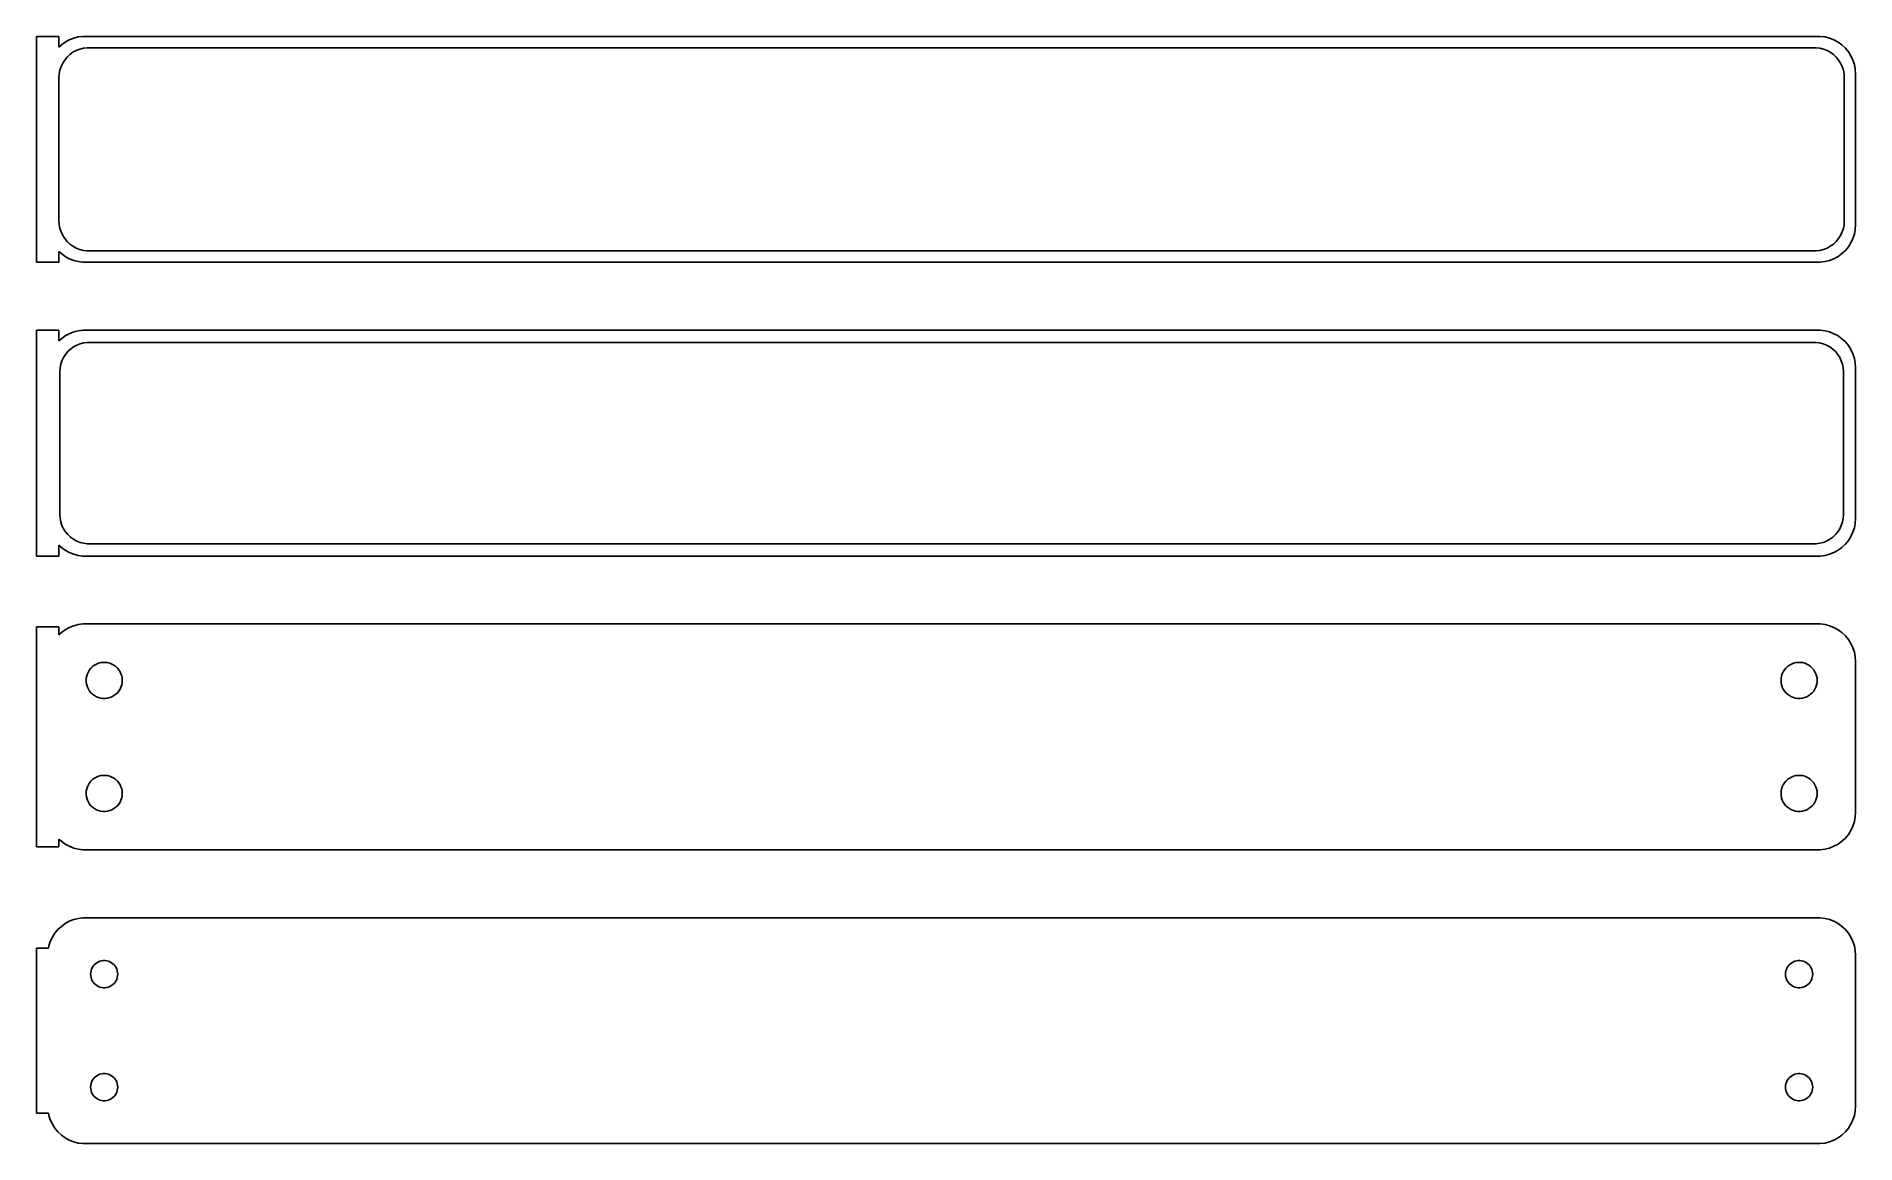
# Model space of a CAD drawing. Header units: metres. Extents: x -122 to 120, y 102 to 249.
import ezdxf

# ---------------------------------------------------------------- set-up
doc = ezdxf.new("R2010")
doc.units = ezdxf.units.M

msp = doc.modelspace()

# ---------------------------------------------------------------- linework, layer by layer
for p, q in [((-118.5, 248.99), (-121.5, 248.99)), ((-121.5, 248.99), (-121.5, 219.01)), ((-118.5, 247.559), (-118.5, 248.99)), ((-116.545, 248.755), (-117.129, 248.524)), ((-115.937, 248.911), (-116.545, 248.755)), ((-115.314, 248.99), (-115.937, 248.911)), ((115.314, 248.99), (-115.314, 248.99)), ((115.937, 248.911), (115.314, 248.99)), ((116.545, 248.755), (115.937, 248.911)), ((117.129, 248.524), (116.545, 248.755)), ((-118.187, 247.853), (-118.5, 247.559)), ((-117.679, 248.222), (-118.187, 247.853)), ((-117.129, 248.524), (-117.679, 248.222)), ((-117.416, 246.238), (-117.05, 246.582)), ((-117.05, 246.582), (-116.643, 246.877)), ((-116.643, 246.877), (-116.203, 247.119)), ((-116.203, 247.119), (-115.736, 247.304)), ((-115.736, 247.304), (-115.25, 247.429)), ((-115.25, 247.429), (-114.751, 247.492)), ((-114.751, 247.492), (114.751, 247.492)), ((114.751, 247.492), (115.25, 247.429)), ((115.25, 247.429), (115.736, 247.304)), ((115.736, 247.304), (116.203, 247.119)), ((116.203, 247.119), (116.643, 246.877)), ((116.643, 246.877), (117.05, 246.582)), ((117.05, 246.582), (117.416, 246.238)), ((117.679, 248.222), (117.129, 248.524)), ((118.187, 247.853), (117.679, 248.222)), ((118.645, 247.423), (118.187, 247.853)), ((119.045, 246.939), (118.645, 247.423)), ((119.382, 246.409), (119.045, 246.939)), ((119.649, 245.841), (119.382, 246.409)), ((-118.5, 243.5), (-118.468, 244.001)), ((-118.468, 244.001), (-118.374, 244.495)), ((-118.374, 244.495), (-118.219, 244.972)), ((-118.219, 244.972), (-118.005, 245.427)), ((-118.005, 245.427), (-117.736, 245.851)), ((-117.736, 245.851), (-117.416, 246.238)), ((117.416, 246.238), (117.736, 245.851)), ((117.736, 245.851), (118.005, 245.427)), ((118.005, 245.427), (118.219, 244.972)), ((118.219, 244.972), (118.374, 244.495)), ((118.374, 244.495), (118.468, 244.001)), ((118.468, 244.001), (118.5, 243.5)), ((119.843, 245.243), (119.649, 245.841)), ((119.961, 244.627), (119.843, 245.243)), ((120, 244), (119.961, 244.627)), ((120, 224), (120, 244)), ((-118.5, 224.5), (-118.5, 243.5)), ((118.5, 243.5), (118.5, 224.5)), ((-118.468, 223.999), (-118.5, 224.5)), ((-118.374, 223.505), (-118.468, 223.999)), ((-118.219, 223.028), (-118.374, 223.505)), ((-118.005, 222.573), (-118.219, 223.028)), ((-117.736, 222.149), (-118.005, 222.573)), ((118.005, 222.573), (117.736, 222.149)), ((118.219, 223.028), (118.005, 222.573)), ((118.374, 223.505), (118.219, 223.028)), ((118.468, 223.999), (118.374, 223.505)), ((118.5, 224.5), (118.468, 223.999)), ((119.649, 222.159), (119.843, 222.757)), ((119.843, 222.757), (119.961, 223.373)), ((119.961, 223.373), (120, 224)), ((-118.5, 220.441), (-118.187, 220.147)), ((-118.5, 219.01), (-118.5, 220.441)), ((-118.187, 220.147), (-117.679, 219.778)), ((-117.416, 221.762), (-117.736, 222.149)), ((-117.679, 219.778), (-117.129, 219.476)), ((-117.05, 221.418), (-117.416, 221.762)), ((-116.643, 221.123), (-117.05, 221.418)), ((-116.203, 220.881), (-116.643, 221.123)), ((-115.736, 220.696), (-116.203, 220.881)), ((-115.25, 220.571), (-115.736, 220.696)), ((-114.751, 220.508), (-115.25, 220.571)), ((114.751, 220.508), (-114.751, 220.508)), ((115.25, 220.571), (114.751, 220.508)), ((115.736, 220.696), (115.25, 220.571)), ((116.203, 220.881), (115.736, 220.696)), ((116.643, 221.123), (116.203, 220.881)), ((117.05, 221.418), (116.643, 221.123)), ((117.416, 221.762), (117.05, 221.418)), ((117.129, 219.476), (117.679, 219.778)), ((117.736, 222.149), (117.416, 221.762)), ((117.679, 219.778), (118.187, 220.147)), ((118.187, 220.147), (118.645, 220.577)), ((118.645, 220.577), (119.045, 221.061)), ((119.045, 221.061), (119.382, 221.591)), ((119.382, 221.591), (119.649, 222.159)), ((-121.5, 219.01), (-118.5, 219.01)), ((-117.129, 219.476), (-116.545, 219.245)), ((-116.545, 219.245), (-115.937, 219.089)), ((-115.937, 219.089), (-115.314, 219.01)), ((-115.314, 219.01), (115.314, 219.01)), ((115.314, 219.01), (115.937, 219.089)), ((115.937, 219.089), (116.545, 219.245)), ((116.545, 219.245), (117.129, 219.476)), ((-118.5, 209.99), (-121.5, 209.99)), ((-121.5, 209.99), (-121.5, 180.01)), ((-118.5, 208.559), (-118.5, 209.99)), ((-118.187, 208.853), (-118.5, 208.559)), ((-117.679, 209.222), (-118.187, 208.853)), ((-117.129, 209.524), (-117.679, 209.222)), ((-116.545, 209.755), (-117.129, 209.524)), ((-116.969, 207.484), (-116.575, 207.77)), ((-116.575, 207.77), (-116.149, 208.004)), ((-115.937, 209.911), (-116.545, 209.755)), ((-116.149, 208.004), (-115.697, 208.183)), ((-115.314, 209.99), (-115.937, 209.911)), ((-115.697, 208.183), (-115.226, 208.304)), ((115.314, 209.99), (-115.314, 209.99)), ((-115.226, 208.304), (-114.743, 208.365)), ((-114.743, 208.365), (114.743, 208.365)), ((114.743, 208.365), (115.226, 208.304)), ((115.226, 208.304), (115.697, 208.183)), ((115.937, 209.911), (115.314, 209.99)), ((115.697, 208.183), (116.149, 208.004)), ((116.545, 209.755), (115.937, 209.911)), ((116.149, 208.004), (116.575, 207.77)), ((117.129, 209.524), (116.545, 209.755)), ((116.575, 207.77), (116.969, 207.484)), ((117.679, 209.222), (117.129, 209.524)), ((118.187, 208.853), (117.679, 209.222)), ((118.645, 208.423), (118.187, 208.853)), ((119.045, 207.939), (118.645, 208.423)), ((119.382, 207.409), (119.045, 207.939)), ((-118.342, 204.985), (-118.251, 205.463)), ((-118.251, 205.463), (-118.101, 205.926)), ((-118.101, 205.926), (-117.894, 206.366)), ((-117.894, 206.366), (-117.633, 206.776)), ((-117.633, 206.776), (-117.323, 207.151)), ((-117.323, 207.151), (-116.969, 207.484)), ((116.969, 207.484), (117.323, 207.151)), ((117.323, 207.151), (117.633, 206.776)), ((117.633, 206.776), (117.894, 206.366)), ((117.894, 206.366), (118.101, 205.926)), ((118.101, 205.926), (118.251, 205.463)), ((118.251, 205.463), (118.342, 204.985)), ((119.649, 206.841), (119.382, 207.409)), ((119.843, 206.243), (119.649, 206.841)), ((119.961, 205.627), (119.843, 206.243)), ((120, 205), (119.961, 205.627)), ((-118.373, 204.5), (-118.342, 204.985)), ((-118.373, 185.5), (-118.373, 204.5)), ((118.342, 204.985), (118.373, 204.5)), ((118.373, 204.5), (118.373, 185.5)), ((120, 185), (120, 205)), ((-118.342, 185.015), (-118.373, 185.5)), ((-118.251, 184.537), (-118.342, 185.015)), ((-118.101, 184.074), (-118.251, 184.537)), ((-117.894, 183.634), (-118.101, 184.074)), ((-117.633, 183.224), (-117.894, 183.634)), ((117.894, 183.634), (117.633, 183.224)), ((118.101, 184.074), (117.894, 183.634)), ((118.251, 184.537), (118.101, 184.074)), ((118.342, 185.015), (118.251, 184.537)), ((118.373, 185.5), (118.342, 185.015)), ((119.649, 183.159), (119.843, 183.757)), ((119.843, 183.757), (119.961, 184.373)), ((119.961, 184.373), (120, 185)), ((-118.5, 181.441), (-118.187, 181.147)), ((-118.5, 180.01), (-118.5, 181.441)), ((-118.187, 181.147), (-117.679, 180.778)), ((-117.323, 182.849), (-117.633, 183.224)), ((-116.969, 182.516), (-117.323, 182.849)), ((-116.575, 182.23), (-116.969, 182.516)), ((-116.149, 181.996), (-116.575, 182.23)), ((-115.697, 181.817), (-116.149, 181.996)), ((-115.226, 181.696), (-115.697, 181.817)), ((-114.743, 181.635), (-115.226, 181.696)), ((114.743, 181.635), (-114.743, 181.635)), ((115.226, 181.696), (114.743, 181.635)), ((115.697, 181.817), (115.226, 181.696)), ((116.149, 181.996), (115.697, 181.817)), ((116.575, 182.23), (116.149, 181.996)), ((116.969, 182.516), (116.575, 182.23)), ((117.323, 182.849), (116.969, 182.516)), ((117.633, 183.224), (117.323, 182.849)), ((117.679, 180.778), (118.187, 181.147)), ((118.187, 181.147), (118.645, 181.577)), ((118.645, 181.577), (119.045, 182.061)), ((119.045, 182.061), (119.382, 182.591)), ((119.382, 182.591), (119.649, 183.159)), ((-121.5, 180.01), (-118.5, 180.01)), ((-117.679, 180.778), (-117.129, 180.476)), ((-117.129, 180.476), (-116.545, 180.245)), ((-116.545, 180.245), (-115.937, 180.089)), ((-115.937, 180.089), (-115.314, 180.01)), ((-115.314, 180.01), (115.314, 180.01)), ((115.314, 180.01), (115.937, 180.089)), ((115.937, 180.089), (116.545, 180.245)), ((116.545, 180.245), (117.129, 180.476)), ((117.129, 180.476), (117.679, 180.778)), ((-118.5, 170.615), (-121.5, 170.615)), ((-121.5, 170.615), (-121.5, 141.385)), ((-118.5, 169.559), (-118.5, 170.615)), ((-118.187, 169.853), (-118.5, 169.559)), ((-117.679, 170.222), (-118.187, 169.853)), ((-117.129, 170.524), (-117.679, 170.222)), ((-116.545, 170.755), (-117.129, 170.524)), ((-115.937, 170.911), (-116.545, 170.755)), ((-115.314, 170.99), (-115.937, 170.911)), ((115.314, 170.99), (-115.314, 170.99)), ((115.937, 170.911), (115.314, 170.99)), ((116.545, 170.755), (115.937, 170.911)), ((117.129, 170.524), (116.545, 170.755)), ((117.679, 170.222), (117.129, 170.524)), ((118.187, 169.853), (117.679, 170.222)), ((118.645, 169.423), (118.187, 169.853)), ((119.045, 168.939), (118.645, 169.423)), ((119.382, 168.409), (119.045, 168.939)), ((119.649, 167.841), (119.382, 168.409)), ((119.843, 167.243), (119.649, 167.841)), ((119.961, 166.627), (119.843, 167.243)), ((-114.825, 164.097), (-114.731, 164.383)), ((-114.731, 164.383), (-114.603, 164.656)), ((-114.603, 164.656), (-114.442, 164.911)), ((-114.442, 164.911), (-114.25, 165.143)), ((-114.25, 165.143), (-114.03, 165.349)), ((-114.03, 165.349), (-113.786, 165.526)), ((-113.786, 165.526), (-113.522, 165.672)), ((-113.522, 165.672), (-113.242, 165.783)), ((-113.242, 165.783), (-112.95, 165.857)), ((-112.95, 165.857), (-112.651, 165.895)), ((-112.651, 165.895), (-112.349, 165.895)), ((-112.349, 165.895), (-112.05, 165.857)), ((-112.05, 165.857), (-111.758, 165.783)), ((-111.758, 165.783), (-111.478, 165.672)), ((-111.478, 165.672), (-111.214, 165.526)), ((-111.214, 165.526), (-110.97, 165.349)), ((-110.97, 165.349), (-110.75, 165.143)), ((-110.75, 165.143), (-110.558, 164.911)), ((-110.558, 164.911), (-110.397, 164.656)), ((-110.397, 164.656), (-110.269, 164.383)), ((-110.269, 164.383), (-110.175, 164.097)), ((110.175, 164.097), (110.269, 164.383)), ((110.269, 164.383), (110.397, 164.656)), ((110.397, 164.656), (110.558, 164.911)), ((110.558, 164.911), (110.75, 165.143)), ((110.75, 165.143), (110.97, 165.349)), ((110.97, 165.349), (111.214, 165.526)), ((111.214, 165.526), (111.478, 165.672)), ((111.478, 165.672), (111.758, 165.783)), ((111.758, 165.783), (112.05, 165.857)), ((112.05, 165.857), (112.349, 165.895)), ((112.349, 165.895), (112.651, 165.895)), ((112.651, 165.895), (112.95, 165.857)), ((112.95, 165.857), (113.242, 165.783)), ((113.242, 165.783), (113.522, 165.672)), ((113.522, 165.672), (113.786, 165.526)), ((113.786, 165.526), (114.03, 165.349)), ((114.03, 165.349), (114.25, 165.143)), ((114.25, 165.143), (114.442, 164.911)), ((114.442, 164.911), (114.603, 164.656)), ((114.603, 164.656), (114.731, 164.383)), ((114.731, 164.383), (114.825, 164.097)), ((120, 166), (119.961, 166.627)), ((120, 146), (120, 166)), ((-114.9, 163.5), (-114.881, 163.801)), ((-114.881, 163.199), (-114.9, 163.5)), ((-114.881, 163.801), (-114.825, 164.097)), ((-114.825, 162.903), (-114.881, 163.199)), ((-114.731, 162.617), (-114.825, 162.903)), ((-114.603, 162.344), (-114.731, 162.617)), ((-114.442, 162.089), (-114.603, 162.344)), ((-114.25, 161.857), (-114.442, 162.089)), ((-114.03, 161.651), (-114.25, 161.857)), ((-110.75, 161.857), (-110.97, 161.651)), ((-110.558, 162.089), (-110.75, 161.857)), ((-110.397, 162.344), (-110.558, 162.089)), ((-110.269, 162.617), (-110.397, 162.344)), ((-110.175, 162.903), (-110.269, 162.617)), ((-110.175, 164.097), (-110.119, 163.801)), ((-110.119, 163.199), (-110.175, 162.903)), ((-110.119, 163.801), (-110.1, 163.5)), ((-110.1, 163.5), (-110.119, 163.199)), ((110.1, 163.5), (110.119, 163.801)), ((110.119, 163.199), (110.1, 163.5)), ((110.119, 163.801), (110.175, 164.097)), ((110.175, 162.903), (110.119, 163.199)), ((110.269, 162.617), (110.175, 162.903)), ((110.397, 162.344), (110.269, 162.617)), ((110.558, 162.089), (110.397, 162.344)), ((110.75, 161.857), (110.558, 162.089)), ((110.97, 161.651), (110.75, 161.857)), ((114.25, 161.857), (114.03, 161.651)), ((114.442, 162.089), (114.25, 161.857)), ((114.603, 162.344), (114.442, 162.089)), ((114.731, 162.617), (114.603, 162.344)), ((114.825, 162.903), (114.731, 162.617)), ((114.825, 164.097), (114.881, 163.801)), ((114.881, 163.199), (114.825, 162.903)), ((114.881, 163.801), (114.9, 163.5)), ((114.9, 163.5), (114.881, 163.199)), ((-113.786, 161.474), (-114.03, 161.651)), ((-113.522, 161.328), (-113.786, 161.474)), ((-113.242, 161.217), (-113.522, 161.328)), ((-112.95, 161.143), (-113.242, 161.217)), ((-112.651, 161.105), (-112.95, 161.143)), ((-112.349, 161.105), (-112.651, 161.105)), ((-112.05, 161.143), (-112.349, 161.105)), ((-111.758, 161.217), (-112.05, 161.143)), ((-111.478, 161.328), (-111.758, 161.217)), ((-111.214, 161.474), (-111.478, 161.328)), ((-110.97, 161.651), (-111.214, 161.474)), ((111.214, 161.474), (110.97, 161.651)), ((111.478, 161.328), (111.214, 161.474)), ((111.758, 161.217), (111.478, 161.328)), ((112.05, 161.143), (111.758, 161.217)), ((112.349, 161.105), (112.05, 161.143)), ((112.651, 161.105), (112.349, 161.105)), ((112.95, 161.143), (112.651, 161.105)), ((113.242, 161.217), (112.95, 161.143)), ((113.522, 161.328), (113.242, 161.217)), ((113.786, 161.474), (113.522, 161.328)), ((114.03, 161.651), (113.786, 161.474)), ((-114.603, 149.656), (-114.442, 149.911)), ((-114.442, 149.911), (-114.25, 150.143)), ((-114.25, 150.143), (-114.03, 150.349)), ((-114.03, 150.349), (-113.786, 150.526)), ((-113.786, 150.526), (-113.522, 150.672)), ((-113.522, 150.672), (-113.242, 150.783)), ((-113.242, 150.783), (-112.95, 150.857)), ((-112.95, 150.857), (-112.651, 150.895)), ((-112.651, 150.895), (-112.349, 150.895)), ((-112.349, 150.895), (-112.05, 150.857)), ((-112.05, 150.857), (-111.758, 150.783)), ((-111.758, 150.783), (-111.478, 150.672)), ((-111.478, 150.672), (-111.214, 150.526)), ((-111.214, 150.526), (-110.97, 150.349)), ((-110.97, 150.349), (-110.75, 150.143)), ((-110.75, 150.143), (-110.558, 149.911)), ((-110.558, 149.911), (-110.397, 149.656)), ((110.397, 149.656), (110.558, 149.911)), ((110.558, 149.911), (110.75, 150.143)), ((110.75, 150.143), (110.97, 150.349)), ((110.97, 150.349), (111.214, 150.526)), ((111.214, 150.526), (111.478, 150.672)), ((111.478, 150.672), (111.758, 150.783)), ((111.758, 150.783), (112.05, 150.857)), ((112.05, 150.857), (112.349, 150.895)), ((112.349, 150.895), (112.651, 150.895)), ((112.651, 150.895), (112.95, 150.857)), ((112.95, 150.857), (113.242, 150.783)), ((113.242, 150.783), (113.522, 150.672)), ((113.522, 150.672), (113.786, 150.526)), ((113.786, 150.526), (114.03, 150.349)), ((114.03, 150.349), (114.25, 150.143)), ((114.25, 150.143), (114.442, 149.911)), ((114.442, 149.911), (114.603, 149.656)), ((-114.9, 148.5), (-114.881, 148.801)), ((-114.881, 148.199), (-114.9, 148.5)), ((-114.881, 148.801), (-114.825, 149.097)), ((-114.825, 147.903), (-114.881, 148.199)), ((-114.825, 149.097), (-114.731, 149.383)), ((-114.731, 147.617), (-114.825, 147.903)), ((-114.731, 149.383), (-114.603, 149.656)), ((-114.603, 147.344), (-114.731, 147.617)), ((-114.442, 147.089), (-114.603, 147.344)), ((-110.397, 147.344), (-110.558, 147.089)), ((-110.397, 149.656), (-110.269, 149.383)), ((-110.269, 147.617), (-110.397, 147.344)), ((-110.269, 149.383), (-110.175, 149.097)), ((-110.175, 147.903), (-110.269, 147.617)), ((-110.175, 149.097), (-110.119, 148.801)), ((-110.119, 148.199), (-110.175, 147.903)), ((-110.119, 148.801), (-110.1, 148.5)), ((-110.1, 148.5), (-110.119, 148.199)), ((110.1, 148.5), (110.119, 148.801)), ((110.119, 148.199), (110.1, 148.5)), ((110.119, 148.801), (110.175, 149.097)), ((110.175, 147.903), (110.119, 148.199)), ((110.175, 149.097), (110.269, 149.383)), ((110.269, 147.617), (110.175, 147.903)), ((110.269, 149.383), (110.397, 149.656)), ((110.397, 147.344), (110.269, 147.617)), ((110.558, 147.089), (110.397, 147.344)), ((114.603, 147.344), (114.442, 147.089)), ((114.603, 149.656), (114.731, 149.383)), ((114.731, 147.617), (114.603, 147.344)), ((114.731, 149.383), (114.825, 149.097)), ((114.825, 147.903), (114.731, 147.617)), ((114.825, 149.097), (114.881, 148.801)), ((114.881, 148.199), (114.825, 147.903)), ((114.881, 148.801), (114.9, 148.5)), ((114.9, 148.5), (114.881, 148.199)), ((-114.25, 146.857), (-114.442, 147.089)), ((-114.03, 146.651), (-114.25, 146.857)), ((-113.786, 146.474), (-114.03, 146.651)), ((-113.522, 146.328), (-113.786, 146.474)), ((-113.242, 146.217), (-113.522, 146.328)), ((-112.95, 146.143), (-113.242, 146.217)), ((-112.651, 146.105), (-112.95, 146.143)), ((-112.349, 146.105), (-112.651, 146.105)), ((-112.05, 146.143), (-112.349, 146.105)), ((-111.758, 146.217), (-112.05, 146.143)), ((-111.478, 146.328), (-111.758, 146.217)), ((-111.214, 146.474), (-111.478, 146.328)), ((-110.97, 146.651), (-111.214, 146.474)), ((-110.75, 146.857), (-110.97, 146.651)), ((-110.558, 147.089), (-110.75, 146.857)), ((110.75, 146.857), (110.558, 147.089)), ((110.97, 146.651), (110.75, 146.857)), ((111.214, 146.474), (110.97, 146.651)), ((111.478, 146.328), (111.214, 146.474)), ((111.758, 146.217), (111.478, 146.328)), ((112.05, 146.143), (111.758, 146.217)), ((112.349, 146.105), (112.05, 146.143)), ((112.651, 146.105), (112.349, 146.105)), ((112.95, 146.143), (112.651, 146.105)), ((113.242, 146.217), (112.95, 146.143)), ((113.522, 146.328), (113.242, 146.217)), ((113.786, 146.474), (113.522, 146.328)), ((114.03, 146.651), (113.786, 146.474)), ((114.25, 146.857), (114.03, 146.651)), ((114.442, 147.089), (114.25, 146.857)), ((119.843, 144.757), (119.961, 145.373)), ((119.961, 145.373), (120, 146)), ((118.187, 142.147), (118.645, 142.577)), ((118.645, 142.577), (119.045, 143.061)), ((119.045, 143.061), (119.382, 143.591)), ((119.382, 143.591), (119.649, 144.159)), ((119.649, 144.159), (119.843, 144.757)), ((-121.5, 141.385), (-118.5, 141.385)), ((-118.5, 141.385), (-118.5, 142.441)), ((-118.5, 142.441), (-118.187, 142.147)), ((-118.187, 142.147), (-117.679, 141.778)), ((-117.679, 141.778), (-117.129, 141.476)), ((-117.129, 141.476), (-116.545, 141.245)), ((-116.545, 141.245), (-115.937, 141.089)), ((-115.937, 141.089), (-115.314, 141.01)), ((-115.314, 141.01), (115.314, 141.01)), ((115.314, 141.01), (115.937, 141.089)), ((115.937, 141.089), (116.545, 141.245)), ((116.545, 141.245), (117.129, 141.476)), ((117.129, 141.476), (117.679, 141.778)), ((117.679, 141.778), (118.187, 142.147)), ((-118.645, 130.423), (-119.045, 129.939)), ((-118.187, 130.853), (-118.645, 130.423)), ((-117.679, 131.222), (-118.187, 130.853)), ((-117.129, 131.524), (-117.679, 131.222)), ((-116.545, 131.755), (-117.129, 131.524)), ((-115.937, 131.911), (-116.545, 131.755)), ((-115.314, 131.99), (-115.937, 131.911)), ((115.314, 131.99), (-115.314, 131.99)), ((115.937, 131.911), (115.314, 131.99)), ((116.545, 131.755), (115.937, 131.911)), ((117.129, 131.524), (116.545, 131.755)), ((117.679, 131.222), (117.129, 131.524)), ((118.187, 130.853), (117.679, 131.222)), ((118.645, 130.423), (118.187, 130.853)), ((119.045, 129.939), (118.645, 130.423)), ((-119.843, 128.243), (-119.9, 127.944)), ((-119.649, 128.841), (-119.843, 128.243)), ((-119.382, 129.409), (-119.649, 128.841)), ((-119.045, 129.939), (-119.382, 129.409)), ((119.382, 129.409), (119.045, 129.939)), ((119.649, 128.841), (119.382, 129.409)), ((119.843, 128.243), (119.649, 128.841)), ((119.961, 127.627), (119.843, 128.243)), ((-119.9, 127.944), (-121.5, 127.944)), ((-121.5, 127.944), (-121.5, 106.056)), ((-113.956, 125.558), (-113.812, 125.732)), ((-113.812, 125.732), (-113.647, 125.887)), ((-113.647, 125.887), (-113.464, 126.02)), ((-113.464, 126.02), (-113.266, 126.129)), ((-113.266, 126.129), (-113.056, 126.212)), ((-113.056, 126.212), (-112.837, 126.268)), ((-112.837, 126.268), (-112.613, 126.296)), ((-112.613, 126.296), (-112.387, 126.296)), ((-112.387, 126.296), (-112.163, 126.268)), ((-112.163, 126.268), (-111.944, 126.212)), ((-111.944, 126.212), (-111.734, 126.129)), ((-111.734, 126.129), (-111.536, 126.02)), ((-111.536, 126.02), (-111.353, 125.887)), ((-111.353, 125.887), (-111.188, 125.732)), ((-111.188, 125.732), (-111.044, 125.558)), ((111.044, 125.558), (111.188, 125.732)), ((111.188, 125.732), (111.353, 125.887)), ((111.353, 125.887), (111.536, 126.02)), ((111.536, 126.02), (111.734, 126.129)), ((111.734, 126.129), (111.944, 126.212)), ((111.944, 126.212), (112.163, 126.268)), ((112.163, 126.268), (112.387, 126.296)), ((112.387, 126.296), (112.613, 126.296)), ((112.613, 126.296), (112.837, 126.268)), ((112.837, 126.268), (113.056, 126.212)), ((113.056, 126.212), (113.266, 126.129)), ((113.266, 126.129), (113.464, 126.02)), ((113.464, 126.02), (113.647, 125.887)), ((113.647, 125.887), (113.812, 125.732)), ((113.812, 125.732), (113.956, 125.558)), ((120, 127), (119.961, 127.627)), ((120, 107), (120, 127)), ((-114.3, 124.5), (-114.286, 124.726)), ((-114.286, 124.274), (-114.3, 124.5)), ((-114.286, 124.726), (-114.243, 124.948)), ((-114.243, 124.052), (-114.286, 124.274)), ((-114.243, 124.948), (-114.174, 125.163)), ((-114.174, 123.837), (-114.243, 124.052)), ((-114.174, 125.163), (-114.077, 125.367)), ((-114.077, 123.633), (-114.174, 123.837)), ((-114.077, 125.367), (-113.956, 125.558)), ((-113.956, 123.442), (-114.077, 123.633)), ((-113.812, 123.268), (-113.956, 123.442)), ((-113.647, 123.113), (-113.812, 123.268)), ((-111.188, 123.268), (-111.353, 123.113)), ((-111.044, 123.442), (-111.188, 123.268)), ((-111.044, 125.558), (-110.923, 125.367)), ((-110.923, 123.633), (-111.044, 123.442)), ((-110.923, 125.367), (-110.826, 125.163)), ((-110.826, 123.837), (-110.923, 123.633)), ((-110.826, 125.163), (-110.757, 124.948)), ((-110.757, 124.052), (-110.826, 123.837)), ((-110.757, 124.948), (-110.714, 124.726)), ((-110.714, 124.274), (-110.757, 124.052)), ((-110.714, 124.726), (-110.7, 124.5)), ((-110.7, 124.5), (-110.714, 124.274)), ((110.7, 124.5), (110.714, 124.726)), ((110.714, 124.274), (110.7, 124.5)), ((110.714, 124.726), (110.757, 124.948)), ((110.757, 124.052), (110.714, 124.274)), ((110.757, 124.948), (110.826, 125.163)), ((110.826, 123.837), (110.757, 124.052)), ((110.826, 125.163), (110.923, 125.367)), ((110.923, 123.633), (110.826, 123.837)), ((110.923, 125.367), (111.044, 125.558)), ((111.044, 123.442), (110.923, 123.633)), ((111.188, 123.268), (111.044, 123.442)), ((111.353, 123.113), (111.188, 123.268)), ((113.812, 123.268), (113.647, 123.113)), ((113.956, 123.442), (113.812, 123.268)), ((113.956, 125.558), (114.077, 125.367)), ((114.077, 123.633), (113.956, 123.442)), ((114.077, 125.367), (114.174, 125.163)), ((114.174, 123.837), (114.077, 123.633)), ((114.174, 125.163), (114.243, 124.948)), ((114.243, 124.052), (114.174, 123.837)), ((114.243, 124.948), (114.286, 124.726)), ((114.286, 124.274), (114.243, 124.052)), ((114.286, 124.726), (114.3, 124.5)), ((114.3, 124.5), (114.286, 124.274)), ((-113.464, 122.98), (-113.647, 123.113)), ((-113.266, 122.871), (-113.464, 122.98)), ((-113.056, 122.788), (-113.266, 122.871)), ((-112.837, 122.732), (-113.056, 122.788)), ((-112.613, 122.704), (-112.837, 122.732)), ((-112.387, 122.704), (-112.613, 122.704)), ((-112.163, 122.732), (-112.387, 122.704)), ((-111.944, 122.788), (-112.163, 122.732)), ((-111.734, 122.871), (-111.944, 122.788)), ((-111.536, 122.98), (-111.734, 122.871)), ((-111.353, 123.113), (-111.536, 122.98)), ((111.536, 122.98), (111.353, 123.113)), ((111.734, 122.871), (111.536, 122.98)), ((111.944, 122.788), (111.734, 122.871)), ((112.163, 122.732), (111.944, 122.788)), ((112.387, 122.704), (112.163, 122.732)), ((112.613, 122.704), (112.387, 122.704)), ((112.837, 122.732), (112.613, 122.704)), ((113.056, 122.788), (112.837, 122.732)), ((113.266, 122.871), (113.056, 122.788)), ((113.464, 122.98), (113.266, 122.871)), ((113.647, 123.113), (113.464, 122.98)), ((-113.464, 111.02), (-113.266, 111.129)), ((-113.266, 111.129), (-113.056, 111.212)), ((-113.056, 111.212), (-112.837, 111.268)), ((-112.837, 111.268), (-112.613, 111.296)), ((-112.613, 111.296), (-112.387, 111.296)), ((-112.387, 111.296), (-112.163, 111.268)), ((-112.163, 111.268), (-111.944, 111.212)), ((-111.944, 111.212), (-111.734, 111.129)), ((-111.734, 111.129), (-111.536, 111.02)), ((111.536, 111.02), (111.734, 111.129)), ((111.734, 111.129), (111.944, 111.212)), ((111.944, 111.212), (112.163, 111.268)), ((112.163, 111.268), (112.387, 111.296)), ((112.387, 111.296), (112.613, 111.296)), ((112.613, 111.296), (112.837, 111.268)), ((112.837, 111.268), (113.056, 111.212)), ((113.056, 111.212), (113.266, 111.129)), ((113.266, 111.129), (113.464, 111.02)), ((-114.3, 109.5), (-114.286, 109.726)), ((-114.286, 109.274), (-114.3, 109.5)), ((-114.286, 109.726), (-114.243, 109.948)), ((-114.243, 109.052), (-114.286, 109.274)), ((-114.243, 109.948), (-114.174, 110.163)), ((-114.174, 108.837), (-114.243, 109.052)), ((-114.174, 110.163), (-114.077, 110.367)), ((-114.077, 108.633), (-114.174, 108.837)), ((-114.077, 110.367), (-113.956, 110.558)), ((-113.956, 110.558), (-113.812, 110.732)), ((-113.812, 110.732), (-113.647, 110.887)), ((-113.647, 110.887), (-113.464, 111.02)), ((-111.536, 111.02), (-111.353, 110.887)), ((-111.353, 110.887), (-111.188, 110.732)), ((-111.188, 110.732), (-111.044, 110.558)), ((-111.044, 110.558), (-110.923, 110.367)), ((-110.923, 110.367), (-110.826, 110.163)), ((-110.826, 108.837), (-110.923, 108.633)), ((-110.826, 110.163), (-110.757, 109.948)), ((-110.757, 109.052), (-110.826, 108.837)), ((-110.757, 109.948), (-110.714, 109.726)), ((-110.714, 109.274), (-110.757, 109.052)), ((-110.714, 109.726), (-110.7, 109.5)), ((-110.7, 109.5), (-110.714, 109.274)), ((110.7, 109.5), (110.714, 109.726)), ((110.714, 109.274), (110.7, 109.5)), ((110.714, 109.726), (110.757, 109.948)), ((110.757, 109.052), (110.714, 109.274)), ((110.757, 109.948), (110.826, 110.163)), ((110.826, 108.837), (110.757, 109.052)), ((110.826, 110.163), (110.923, 110.367)), ((110.923, 108.633), (110.826, 108.837)), ((110.923, 110.367), (111.044, 110.558)), ((111.044, 110.558), (111.188, 110.732)), ((111.188, 110.732), (111.353, 110.887)), ((111.353, 110.887), (111.536, 111.02)), ((113.464, 111.02), (113.647, 110.887)), ((113.647, 110.887), (113.812, 110.732)), ((113.812, 110.732), (113.956, 110.558)), ((113.956, 110.558), (114.077, 110.367)), ((114.077, 110.367), (114.174, 110.163)), ((114.174, 108.837), (114.077, 108.633)), ((114.174, 110.163), (114.243, 109.948)), ((114.243, 109.052), (114.174, 108.837)), ((114.243, 109.948), (114.286, 109.726)), ((114.286, 109.274), (114.243, 109.052)), ((114.286, 109.726), (114.3, 109.5)), ((114.3, 109.5), (114.286, 109.274)), ((-113.956, 108.442), (-114.077, 108.633)), ((-113.812, 108.268), (-113.956, 108.442)), ((-113.647, 108.113), (-113.812, 108.268)), ((-113.464, 107.98), (-113.647, 108.113)), ((-113.266, 107.871), (-113.464, 107.98)), ((-113.056, 107.788), (-113.266, 107.871)), ((-112.837, 107.732), (-113.056, 107.788)), ((-112.613, 107.704), (-112.837, 107.732)), ((-112.387, 107.704), (-112.613, 107.704)), ((-112.163, 107.732), (-112.387, 107.704)), ((-111.944, 107.788), (-112.163, 107.732)), ((-111.734, 107.871), (-111.944, 107.788)), ((-111.536, 107.98), (-111.734, 107.871)), ((-111.353, 108.113), (-111.536, 107.98)), ((-111.188, 108.268), (-111.353, 108.113)), ((-111.044, 108.442), (-111.188, 108.268)), ((-110.923, 108.633), (-111.044, 108.442)), ((111.044, 108.442), (110.923, 108.633)), ((111.188, 108.268), (111.044, 108.442)), ((111.353, 108.113), (111.188, 108.268)), ((111.536, 107.98), (111.353, 108.113)), ((111.734, 107.871), (111.536, 107.98)), ((111.944, 107.788), (111.734, 107.871)), ((112.163, 107.732), (111.944, 107.788)), ((112.387, 107.704), (112.163, 107.732)), ((112.613, 107.704), (112.387, 107.704)), ((112.837, 107.732), (112.613, 107.704)), ((113.056, 107.788), (112.837, 107.732)), ((113.266, 107.871), (113.056, 107.788)), ((113.464, 107.98), (113.266, 107.871)), ((113.647, 108.113), (113.464, 107.98)), ((113.812, 108.268), (113.647, 108.113)), ((113.956, 108.442), (113.812, 108.268)), ((114.077, 108.633), (113.956, 108.442)), ((119.843, 105.757), (119.961, 106.373)), ((119.961, 106.373), (120, 107)), ((-121.5, 106.056), (-119.9, 106.056)), ((-119.9, 106.056), (-119.843, 105.757)), ((-119.843, 105.757), (-119.649, 105.159)), ((-119.649, 105.159), (-119.382, 104.591)), ((-119.382, 104.591), (-119.045, 104.061)), ((-119.045, 104.061), (-118.645, 103.577)), ((118.645, 103.577), (119.045, 104.061)), ((119.045, 104.061), (119.382, 104.591)), ((119.382, 104.591), (119.649, 105.159)), ((119.649, 105.159), (119.843, 105.757)), ((-118.645, 103.577), (-118.187, 103.147)), ((-118.187, 103.147), (-117.679, 102.778)), ((-117.679, 102.778), (-117.129, 102.476)), ((-117.129, 102.476), (-116.545, 102.245)), ((-116.545, 102.245), (-115.937, 102.089)), ((-115.937, 102.089), (-115.314, 102.01)), ((-115.314, 102.01), (115.314, 102.01)), ((115.314, 102.01), (115.937, 102.089)), ((115.937, 102.089), (116.545, 102.245)), ((116.545, 102.245), (117.129, 102.476)), ((117.129, 102.476), (117.679, 102.778)), ((117.679, 102.778), (118.187, 103.147)), ((118.187, 103.147), (118.645, 103.577))]:
    msp.add_line(p, q)

doc.saveas('drawing.dxf')
